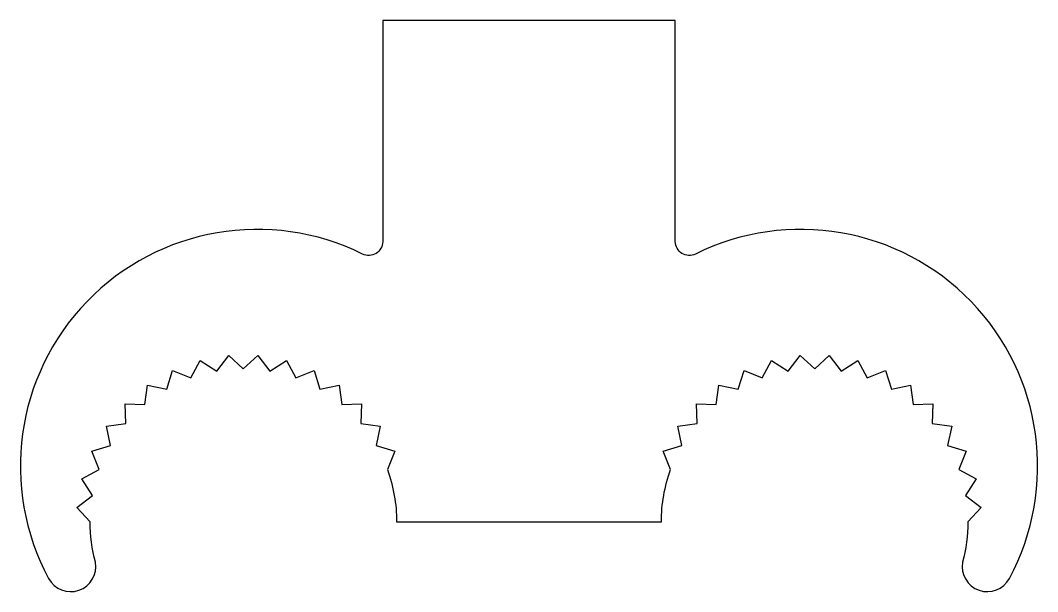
# Model space of a CAD drawing. Extents: x 157.3 to 193.8, y 218.7 to 239.2.
import ezdxf

# ---------------------------------------------------------------- set-up
doc = ezdxf.new("R2010")
doc.units = 0
doc.layers.add('ANA', color=220, linetype='CONTINUOUS')

msp = doc.modelspace()

# ---------------------------------------------------------------- linework, layer by layer
at = {"layer": 'ANA', "color": 7}
msp.add_lwpolyline([(183.245, 226.668), (183.9, 226.399), (184.228, 227.026), (184.826, 226.647), (185.258, 227.208), (185.781, 226.73), (186.304, 227.208), (186.736, 226.647), (187.334, 227.026), (187.662, 226.399), (188.317, 226.668), (188.531, 225.994), (189.222, 226.145), (189.316, 225.444), (190.023, 225.473), (189.994, 224.766), (190.696, 224.672), (190.544, 223.98), (191.219, 223.766), (190.949, 223.111), (191.576, 222.783), (191.197, 222.185), (191.758, 221.753), (191.281, 221.23, -0.066588), (191.087, 219.785, 0.851105), (192.767, 219.204, 0.730962), (181.503, 230.845, -0.556523), (180.781, 231.293), (180.781, 239.23), (175.531, 239.23), (170.281, 239.23), (170.281, 231.293, -0.556523), (169.559, 230.845, 0.730962), (158.295, 219.204, 0.851105), (159.974, 219.785, -0.066588), (159.781, 221.23), (159.304, 221.753), (159.864, 222.185), (159.485, 222.783), (160.112, 223.111), (159.843, 223.766), (160.518, 223.98), (160.366, 224.672), (161.068, 224.766), (161.038, 225.473), (161.745, 225.444), (161.839, 226.145), (162.531, 225.994), (162.745, 226.668), (163.4, 226.399), (163.728, 227.026), (164.326, 226.647), (164.758, 227.208), (165.281, 226.73), (165.804, 227.208), (166.236, 226.647), (166.834, 227.026), (167.162, 226.399), (167.817, 226.668), (168.031, 225.994), (168.722, 226.145), (168.816, 225.444), (169.523, 225.473), (169.494, 224.766), (170.196, 224.672), (170.044, 223.98), (170.719, 223.766), (170.449, 223.111, -0.087489), (170.781, 221.23), (175.531, 221.23), (180.281, 221.23, -0.087489), (180.612, 223.111), (180.343, 223.766), (181.018, 223.98), (180.866, 224.672), (181.568, 224.766), (181.538, 225.473), (182.245, 225.444), (182.339, 226.145), (183.031, 225.994)], format="xyb", close=True, dxfattribs=at)

doc.saveas('drawing.dxf')
